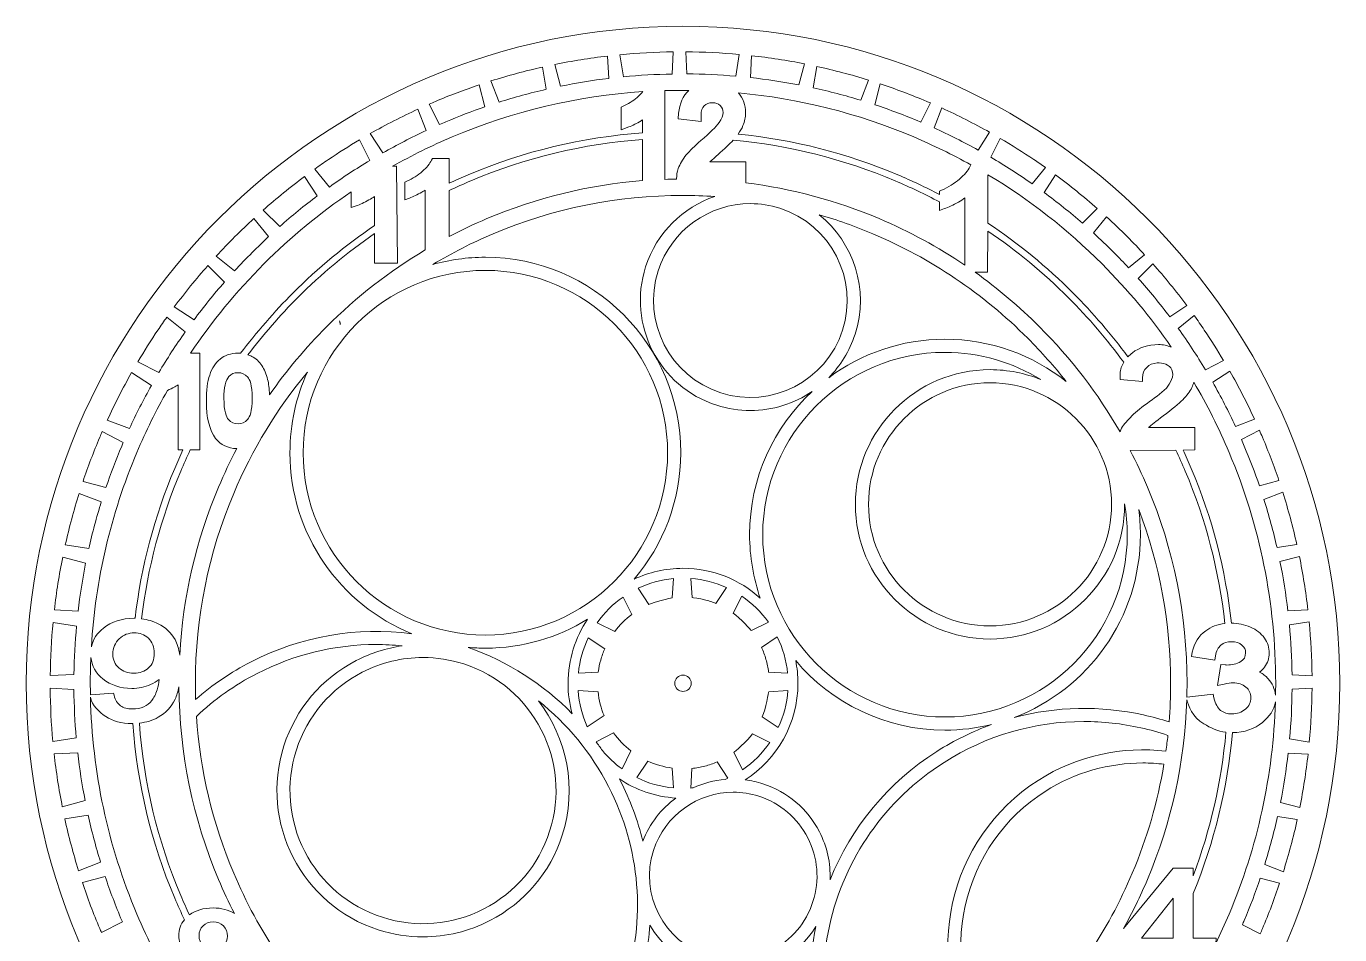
# Model space of a CAD drawing. Header units: millimetres. Extents: x -247 to 1827, y -473 to -7.
# Drawn here: x 189.1 to 589.1, y -308 to -31.5 of the extents above; entities that cross this region are included whole.
import ezdxf

# ---------------------------------------------------------------- set-up
doc = ezdxf.new("R2010")
doc.units = ezdxf.units.MM
doc.header["$MEASUREMENT"] = 0
doc.layers.add('Layer 5', color=7, linetype='Continuous')

msp = doc.modelspace()

# ---------------------------------------------------------------- hatches: boundary and pattern name
at = {"layer": 'Layer 5'}
h = msp.add_hatch(color=1, dxfattribs=at)
h.dxf.hatch_style = 2
edge = h.paths.add_edge_path()
edge.add_spline(control_points=[(284.76, -122.07), (284.76, -122.07), (284.76, -122.06), (284.77, -122.06), (284.72, -121.87), (284.65, -121.59), (284.52, -121.18), (284.63, -121.53), (284.69, -121.9), (284.69, -122.26), (284.7, -122.24), (284.71, -122.23), (284.72, -122.21), (284.72, -122.17), (284.71, -122.13), (284.7, -122.09), (284.71, -122.13), (284.72, -122.16), (284.73, -122.19), (284.75, -122.16), (284.76, -122.13), (284.78, -122.1), (284.77, -122.08), (284.77, -122.07), (284.77, -122.06), (284.76, -122.06), (284.76, -122.07), (284.76, -122.07)], knot_values=[0, 0, 0, 0, 1, 1, 1, 2, 2, 2, 3, 3, 3, 4, 4, 4, 5, 5, 5, 6, 6, 6, 7, 7, 7, 8, 8, 8, 9, 9, 9, 9], degree=3, periodic=1)

# ---------------------------------------------------------------- linework, layer by layer
at = {"layer": 'Layer 5', "lineweight": 0}
msp.add_lwpolyline([(538.43, -296.88), (538.43, -309.12), (528.7, -309.12), (538.43, -296.88)], dxfattribs=at)
for points, knots in [([(389.11, -31.5), (278.66, -31.5), (189.11, -121.04), (189.11, -231.5), (189.11, -341.95), (278.66, -431.5), (389.11, -431.5), (499.57, -431.5), (589.11, -341.95), (589.11, -231.5), (589.11, -121.04), (499.57, -31.5), (389.11, -31.5)], [0, 0, 0, 0, 1, 1, 1, 2, 2, 2, 3, 3, 3, 4, 4, 4, 4]), ([(386.16, -39.28), (386.16, -39.28), (385.81, -46.03), (385.81, -46.03), (380.83, -46.11), (375.87, -46.39), (370.96, -46.87), (370.96, -46.87), (369.9, -40.16), (369.9, -40.16), (375.29, -39.64), (380.73, -39.34), (386.16, -39.28)], [0, 0, 0, 0, 1, 1, 1, 2, 2, 2, 3, 3, 3, 4, 4, 4, 4]), ([(406.23, -40.07), (406.23, -40.07), (405.18, -46.68), (405.18, -46.68), (400.26, -46.26), (395.3, -46.03), (390.31, -46), (390.31, -46), (389.95, -39.27), (389.95, -39.27), (395.39, -39.31), (400.83, -39.57), (406.23, -40.07)], [0, 0, 0, 0, 1, 1, 1, 2, 2, 2, 3, 3, 3, 4, 4, 4, 4]), ([(346.33, -43.91), (346.33, -43.91), (347.4, -50.69), (347.4, -50.69), (342.59, -51.8), (337.81, -53.11), (333.09, -54.6), (333.09, -54.6), (330.62, -48.15), (330.62, -48.15), (335.79, -46.51), (341.04, -45.1), (346.33, -43.91)], [0, 0, 0, 0, 1, 1, 1, 2, 2, 2, 3, 3, 3, 4, 4, 4, 4]), ([(366.12, -40.56), (366.12, -40.56), (366.48, -47.36), (366.48, -47.36), (361.55, -47.95), (356.66, -48.75), (351.82, -49.74), (351.82, -49.74), (350.04, -43.12), (350.04, -43.12), (355.35, -42.04), (360.72, -41.18), (366.12, -40.56)], [0, 0, 0, 0, 1, 1, 1, 2, 2, 2, 3, 3, 3, 4, 4, 4, 4]), ([(410, -40.45), (415.42, -41.05), (420.8, -41.88), (426.12, -42.93), (426.12, -42.93), (424.4, -49.34), (424.4, -49.34), (419.53, -48.4), (414.61, -47.66), (409.65, -47.11), (409.65, -47.11), (410, -40.45), (410, -40.45)], [0, 0, 0, 0, 1, 1, 1, 2, 2, 2, 3, 3, 3, 4, 4, 4, 4]), ([(429.82, -43.71), (435.13, -44.87), (440.4, -46.26), (445.6, -47.88), (445.6, -47.88), (443.25, -54.01), (443.25, -54.01), (438.47, -52.56), (433.65, -51.3), (428.78, -50.24), (428.78, -50.24), (429.82, -43.71), (429.82, -43.71)], [0, 0, 0, 0, 1, 1, 1, 2, 2, 2, 3, 3, 3, 4, 4, 4, 4]), ([(301.82, -74.12), (301.82, -74.12), (300.63, -74.12), (300.63, -74.12), (306.51, -70.81), (312.59, -67.83), (318.85, -65.18), (337.37, -57.35), (356.85, -52.73), (376.9, -51.4), (376.53, -51.84), (376.1, -52.28), (375.61, -52.73), (374.38, -53.87), (372.92, -54.85), (371.26, -55.65), (371.26, -55.65), (370.27, -56.13), (370.27, -56.13), (370.27, -56.13), (370.27, -63.03), (370.27, -63.03), (370.27, -63.03), (372.63, -62.13), (372.63, -62.13), (373.74, -61.71), (374.99, -61.08), (376.34, -60.26), (376.49, -60.17), (376.64, -60.08), (376.78, -59.99), (376.78, -59.99), (376.78, -63.95), (376.78, -63.95), (358.45, -65.27), (340.65, -69.54), (323.72, -76.7), (321.77, -77.52), (319.84, -78.39), (317.93, -79.28), (317.93, -79.28), (317.93, -71.73), (317.93, -71.73), (317.93, -71.73), (312.81, -71.73), (312.81, -71.73), (312.81, -71.73), (312.53, -72.3), (312.53, -72.3), (312, -73.36), (311.06, -74.48), (309.75, -75.64), (308.41, -76.82), (306.82, -77.84), (305.02, -78.68), (305.02, -78.68), (304.43, -78.95), (304.43, -78.95), (304.43, -78.95), (304.43, -84.3), (304.43, -84.3), (304.43, -84.3), (305.83, -83.79), (305.83, -83.79), (306.94, -83.38), (308.2, -82.77), (309.58, -81.97), (310.17, -81.63), (310.06, -81.72), (310.56, -81.37), (310.56, -81.37), (310.56, -99.59), (310.56, -99.59), (299.69, -106.07), (289.65, -113.88), (280.57, -122.95), (274.14, -129.39), (268.35, -136.3), (263.21, -143.66), (263.13, -141.81), (262.93, -140.26), (262.62, -139.04), (262.19, -137.39), (261.6, -135.97), (260.84, -134.8), (260.84, -134.8), (260.84, -134.8), (260.84, -134.8), (260.05, -133.58), (259.03, -132.64), (257.81, -131.98), (257.43, -131.78), (257.03, -131.61), (256.61, -131.47), (261.06, -125.69), (266.56, -119.28), (271.73, -114.12), (279, -106.85), (286.84, -100.33), (295.19, -94.59), (295.19, -94.59), (295.19, -103.56), (295.19, -103.56), (295.19, -103.56), (302.15, -103.56), (302.15, -103.56), (302.15, -103.56), (301.82, -74.12), (301.82, -74.12)], [0, 0, 0, 0, 1, 1, 1, 2, 2, 2, 3, 3, 3, 4, 4, 4, 5, 5, 5, 6, 6, 6, 7, 7, 7, 8, 8, 8, 9, 9, 9, 10, 10, 10, 11, 11, 11, 12, 12, 12, 13, 13, 13, 14, 14, 14, 15, 15, 15, 16, 16, 16, 17, 17, 17, 18, 18, 18, 19, 19, 19, 20, 20, 20, 21, 21, 21, 22, 22, 22, 23, 23, 23, 24, 24, 24, 25, 25, 25, 26, 26, 26, 27, 27, 27, 28, 28, 28, 29, 29, 29, 30, 30, 30, 31, 31, 31, 32, 32, 32, 33, 33, 33, 34, 34, 34, 35, 35, 35, 36, 36, 36, 36]), ([(313.75, -54.36), (318.1, -52.52), (322.52, -50.84), (327, -49.33), (327, -49.33), (328.8, -56.02), (328.8, -56.02), (324.79, -57.4), (320.83, -58.92), (316.91, -60.57), (316.27, -60.85), (315.63, -61.12), (314.99, -61.4), (314.99, -61.4), (311.82, -55.19), (311.82, -55.19), (312.46, -54.91), (313.11, -54.63), (313.75, -54.36)], [0, 0, 0, 0, 1, 1, 1, 2, 2, 2, 3, 3, 3, 4, 4, 4, 5, 5, 5, 6, 6, 6, 6]), ([(389.11, -51), (389.7, -51), (390.28, -51), (390.86, -51.01), (389.09, -52.66), (388.05, -55.01), (387.79, -57.99), (387.79, -57.99), (387.64, -59.72), (387.64, -59.72), (387.64, -59.72), (394.62, -60.47), (394.62, -60.47), (394.62, -60.47), (394.63, -58.51), (394.63, -58.51), (394.64, -57.25), (394.94, -56.33), (395.56, -55.69), (396.18, -55.04), (396.96, -54.76), (398.07, -54.76), (399.11, -54.76), (399.85, -55.03), (400.45, -55.63), (401.05, -56.22), (401.31, -56.88), (401.31, -57.75), (401.31, -58.64), (400.91, -59.66), (400.12, -60.78), (399.2, -62.09), (397.33, -63.94), (394.58, -66.28), (392.65, -67.91), (391.14, -69.39), (390.09, -70.67), (388.99, -72.02), (388.17, -73.42), (387.66, -74.83), (387.3, -75.79), (387.14, -76.81), (387.17, -77.85), (387.17, -77.85), (387.18, -78.01), (387.18, -78.01), (385.96, -78.02), (384.75, -78.05), (383.53, -78.1), (383.53, -78.1), (383.53, -51.08), (383.53, -51.08), (385.39, -51.03), (387.25, -51), (389.11, -51)], [0, 0, 0, 0, 1, 1, 1, 2, 2, 2, 3, 3, 3, 4, 4, 4, 5, 5, 5, 6, 6, 6, 7, 7, 7, 8, 8, 8, 9, 9, 9, 10, 10, 10, 11, 11, 11, 12, 12, 12, 13, 13, 13, 14, 14, 14, 15, 15, 15, 16, 16, 16, 17, 17, 17, 18, 18, 18, 18]), ([(406.01, -51.77), (424.41, -53.47), (442.3, -57.96), (459.37, -65.18), (465.36, -67.71), (471.17, -70.55), (476.81, -73.68), (476.81, -73.68), (476.81, -73.68), (476.81, -73.68), (476.81, -73.68), (476.5, -74.28), (476.5, -74.28), (476.5, -74.28), (476.5, -74.28), (476.5, -74.28), (475.88, -75.46), (474.8, -76.72), (473.29, -78.02), (471.74, -79.34), (469.91, -80.49), (467.84, -81.42), (467.84, -81.42), (467.19, -81.71), (467.19, -81.71), (467.19, -81.71), (467.19, -82.7), (467.19, -82.7), (463.06, -80.53), (458.83, -78.53), (454.51, -76.7), (438.95, -70.12), (422.66, -65.98), (405.91, -64.33), (406.54, -63.45), (407.03, -62.58), (407.38, -61.75), (407.9, -60.47), (408.16, -59.16), (408.16, -57.83), (408.16, -55.49), (407.44, -53.46), (406.01, -51.77)], [0, 0, 0, 0, 1, 1, 1, 2, 2, 2, 3, 3, 3, 4, 4, 4, 5, 5, 5, 6, 6, 6, 7, 7, 7, 8, 8, 8, 9, 9, 9, 10, 10, 10, 11, 11, 11, 12, 12, 12, 13, 13, 13, 14, 14, 14, 14]), ([(449.19, -49.03), (453.98, -50.62), (458.7, -52.4), (463.33, -54.36), (463.71, -54.52), (464.08, -54.68), (464.46, -54.84), (464.46, -54.84), (461.5, -60.65), (461.5, -60.65), (461.44, -60.63), (461.38, -60.6), (461.32, -60.57), (456.76, -58.65), (452.15, -56.91), (447.49, -55.37), (447.49, -55.37), (449.19, -49.03), (449.19, -49.03)], [0, 0, 0, 0, 1, 1, 1, 2, 2, 2, 3, 3, 3, 4, 4, 4, 5, 5, 5, 6, 6, 6, 6]), ([(308.35, -56.74), (308.35, -56.74), (310.86, -63.26), (310.86, -63.26), (306.37, -65.35), (301.98, -67.61), (297.7, -70.04), (297.7, -70.04), (293.88, -64.16), (293.88, -64.16), (298.6, -61.48), (303.43, -59), (308.35, -56.74)], [0, 0, 0, 0, 1, 1, 1, 2, 2, 2, 3, 3, 3, 4, 4, 4, 4]), ([(467.91, -56.37), (472.86, -58.62), (477.73, -61.09), (482.49, -63.76), (482.49, -63.76), (478.98, -69.17), (478.98, -69.17), (474.61, -66.75), (470.14, -64.51), (465.57, -62.44), (465.57, -62.44), (467.91, -56.37), (467.91, -56.37)], [0, 0, 0, 0, 1, 1, 1, 2, 2, 2, 3, 3, 3, 4, 4, 4, 4]), ([(281.11, -72.07), (284.21, -69.98), (287.37, -67.98), (290.59, -66.07), (290.59, -66.07), (293.77, -72.32), (293.77, -72.32), (289.55, -74.86), (285.42, -77.56), (281.41, -80.43), (281.41, -80.43), (276.98, -74.95), (276.98, -74.95), (278.34, -73.97), (279.72, -73.01), (281.11, -72.07)], [0, 0, 0, 0, 1, 1, 1, 2, 2, 2, 3, 3, 3, 4, 4, 4, 5, 5, 5, 5]), ([(329.36, -90.06), (325.46, -91.71), (321.65, -93.52), (317.93, -95.47), (317.93, -95.47), (317.93, -81.5), (317.93, -81.5), (320.09, -80.47), (322.28, -79.48), (324.5, -78.54), (341.19, -71.48), (358.72, -67.27), (376.78, -65.95), (376.78, -65.95), (376.78, -78.48), (376.78, -78.48), (360.41, -79.78), (344.51, -83.65), (329.36, -90.06)], [0, 0, 0, 0, 1, 1, 1, 2, 2, 2, 3, 3, 3, 4, 4, 4, 5, 5, 5, 6, 6, 6, 6]), ([(453.73, -78.54), (458.33, -80.49), (462.82, -82.63), (467.19, -84.96), (467.19, -84.96), (467.19, -87.55), (467.19, -87.55), (467.19, -87.55), (468.7, -87.01), (468.7, -87.01), (469.97, -86.56), (471.42, -85.89), (472.99, -85), (473.71, -84.59), (474.39, -84.18), (474.99, -83.76), (474.99, -83.76), (474.99, -104.24), (474.99, -104.24), (466.79, -98.69), (458.06, -93.95), (448.86, -90.06), (435.81, -84.54), (422.19, -80.89), (408.2, -79.16), (408.2, -79.16), (408.2, -72.78), (408.2, -72.78), (408.2, -72.78), (397.27, -72.78), (397.27, -72.78), (397.9, -72.21), (398.71, -71.48), (399.72, -70.6), (399.72, -70.6), (399.72, -70.6), (399.72, -70.6), (401.75, -68.83), (403.31, -67.35), (404.38, -66.19), (421.4, -67.73), (437.94, -71.87), (453.73, -78.54)], [0, 0, 0, 0, 1, 1, 1, 2, 2, 2, 3, 3, 3, 4, 4, 4, 5, 5, 5, 6, 6, 6, 7, 7, 7, 8, 8, 8, 9, 9, 9, 10, 10, 10, 11, 11, 11, 12, 12, 12, 13, 13, 13, 14, 14, 14, 14]), ([(485.75, -65.63), (489.22, -67.67), (492.63, -69.82), (495.97, -72.07), (497.15, -72.87), (498.32, -73.69), (499.49, -74.51), (499.49, -74.51), (495.47, -79.48), (495.47, -79.48), (491.37, -76.6), (487.15, -73.9), (482.83, -71.36), (482.83, -71.36), (485.75, -65.63), (485.75, -65.63)], [0, 0, 0, 0, 1, 1, 1, 2, 2, 2, 3, 3, 3, 4, 4, 4, 5, 5, 5, 5]), ([(273.89, -77.2), (273.89, -77.2), (277.74, -83.12), (277.74, -83.12), (273.82, -86.07), (270, -89.19), (266.31, -92.46), (266.31, -92.46), (261.29, -87.44), (261.29, -87.44), (265.34, -83.85), (269.55, -80.43), (273.89, -77.2)], [0, 0, 0, 0, 1, 1, 1, 2, 2, 2, 3, 3, 3, 4, 4, 4, 4]), ([(481.93, -91.43), (481.93, -91.43), (481.99, -76.68), (481.99, -76.68), (494.58, -84.24), (506.21, -93.33), (516.74, -103.86), (524.58, -111.7), (531.62, -120.14), (537.82, -129.14), (536.63, -128.68), (535.33, -128.4), (533.95, -128.4), (530.74, -128.4), (527.93, -129.35), (525.98, -130.87), (525.48, -131.25), (525.01, -131.67), (524.59, -132.12), (519.55, -125.28), (513.99, -118.79), (507.91, -112.7), (499.91, -104.7), (491.23, -97.6), (481.93, -91.43)], [0, 0, 0, 0, 1, 1, 1, 2, 2, 2, 3, 3, 3, 4, 4, 4, 5, 5, 5, 6, 6, 6, 7, 7, 7, 8, 8, 8, 8]), ([(515.28, -86.99), (515.28, -86.99), (510.79, -91.47), (510.79, -91.47), (507, -88.17), (503.09, -85.03), (499.06, -82.06), (499.06, -82.06), (502.53, -76.72), (502.53, -76.72), (506.92, -79.95), (511.18, -83.38), (515.28, -86.99)], [0, 0, 0, 0, 1, 1, 1, 2, 2, 2, 3, 3, 3, 4, 4, 4, 4]), ([(239.13, -131.01), (245.64, -121.31), (253.1, -112.24), (261.48, -103.86), (269.7, -95.64), (278.59, -88.3), (288.09, -81.87), (288.09, -81.87), (288.09, -86.69), (288.09, -86.69), (288.09, -86.69), (289.56, -86.18), (289.56, -86.18), (290.72, -85.78), (292.04, -85.17), (293.47, -84.37), (294.09, -84.03), (294.66, -83.68), (295.19, -83.33), (295.19, -83.33), (295.19, -92.17), (295.19, -92.17), (286.31, -98.16), (278, -105.02), (270.32, -112.7), (264.78, -118.24), (259.07, -124.85), (254.39, -131.04), (254.13, -131.02), (253.87, -131.01), (253.6, -131.01), (251.44, -131.01), (249.62, -131.61), (248.17, -132.79), (246.75, -133.94), (245.68, -135.58), (244.97, -137.67), (244.3, -139.67), (243.95, -142.32), (243.95, -145.56), (243.95, -150.74), (244.91, -154.58), (246.79, -156.96), (248.37, -158.94), (250.53, -159.98), (253.21, -160.08), (251.21, -163.88), (249.36, -167.76), (247.68, -171.75), (240.78, -188.04), (236.82, -205.21), (235.85, -222.9), (235.58, -221), (235.1, -219.43), (234.41, -218.2), (233.26, -216.14), (231.54, -214.52), (229.31, -213.4), (227.75, -212.62), (226.05, -212.11), (224.25, -211.88), (226.07, -196.39), (230.05, -181.32), (236.16, -166.88), (237.07, -164.71), (238.04, -162.57), (239.05, -160.45), (239.05, -160.45), (242, -160.45), (242, -160.45), (242, -160.45), (242, -131.01), (242, -131.01), (242, -131.01), (239.13, -131.01), (239.13, -131.01)], [0, 0, 0, 0, 1, 1, 1, 2, 2, 2, 3, 3, 3, 4, 4, 4, 5, 5, 5, 6, 6, 6, 7, 7, 7, 8, 8, 8, 9, 9, 9, 10, 10, 10, 11, 11, 11, 12, 12, 12, 13, 13, 13, 14, 14, 14, 15, 15, 15, 16, 16, 16, 17, 17, 17, 18, 18, 18, 19, 19, 19, 20, 20, 20, 21, 21, 21, 22, 22, 22, 23, 23, 23, 24, 24, 24, 25, 25, 25, 25]), ([(377.73, -104.73), (372.08, -122.32), (381.79, -141.22), (399.37, -146.88), (402.77, -147.97), (406.21, -148.48), (409.6, -148.48), (416.4, -148.48), (422.97, -146.39), (428.47, -142.65), (416.75, -153.53), (409.4, -169.05), (409.4, -186.26), (409.4, -193.03), (410.54, -199.53), (412.63, -205.59), (406.41, -199.94), (398.16, -196.5), (389.11, -196.5), (383.8, -196.5), (378.76, -197.69), (374.25, -199.81), (383.08, -189.43), (388.42, -175.98), (388.42, -161.31), (388.42, -128.5), (361.73, -101.81), (328.92, -101.81), (323.38, -101.81), (318.01, -102.58), (312.91, -104.01), (318.8, -100.48), (324.93, -97.36), (331.31, -94.66), (349.62, -86.92), (369.06, -83), (389.11, -83), (392.35, -83), (395.57, -83.1), (398.77, -83.3), (389.12, -86.62), (381.08, -94.29), (377.73, -104.73)], [0, 0, 0, 0, 1, 1, 1, 2, 2, 2, 3, 3, 3, 4, 4, 4, 5, 5, 5, 6, 6, 6, 7, 7, 7, 8, 8, 8, 9, 9, 9, 10, 10, 10, 11, 11, 11, 12, 12, 12, 13, 13, 13, 14, 14, 14, 14]), ([(400.6, -143.07), (385.11, -138.09), (376.56, -121.44), (381.54, -105.96), (385.55, -93.46), (397.17, -85.48), (409.64, -85.48), (412.62, -85.48), (415.66, -85.94), (418.65, -86.9), (434.13, -91.87), (442.68, -108.52), (437.71, -124.01), (432.73, -139.49), (416.08, -148.04), (400.6, -143.07)], [0, 0, 0, 0, 1, 1, 1, 2, 2, 2, 3, 3, 3, 4, 4, 4, 5, 5, 5, 5]), ([(252.67, -95.54), (254.56, -93.65), (256.48, -91.8), (258.45, -90), (258.45, -90), (262.93, -95.52), (262.93, -95.52), (261.24, -97.09), (259.58, -98.69), (257.94, -100.33), (256.09, -102.18), (254.29, -104.06), (252.53, -105.98), (252.53, -105.98), (246.98, -101.48), (246.98, -101.48), (248.83, -99.46), (250.73, -97.48), (252.67, -95.54)], [0, 0, 0, 0, 1, 1, 1, 2, 2, 2, 3, 3, 3, 4, 4, 4, 5, 5, 5, 6, 6, 6, 6]), ([(446.91, -94.66), (464.6, -102.14), (480.48, -112.85), (494.12, -126.49), (498.29, -130.66), (502.18, -135.04), (505.79, -139.62), (495.64, -131.57), (482.83, -126.76), (468.9, -126.76), (455.64, -126.76), (443.38, -131.12), (433.48, -138.48), (437.05, -134.87), (439.86, -130.39), (441.51, -125.23), (445.88, -111.66), (441.08, -97.3), (430.58, -88.86), (436.12, -90.47), (441.56, -92.4), (446.91, -94.66)], [0, 0, 0, 0, 1, 1, 1, 2, 2, 2, 3, 3, 3, 4, 4, 4, 5, 5, 5, 6, 6, 6, 7, 7, 7, 7]), ([(524.41, -95.54), (526.2, -97.34), (527.96, -99.17), (529.69, -101.04), (529.69, -101.04), (524.8, -105), (524.8, -105), (523.32, -103.42), (521.82, -101.86), (520.28, -100.33), (518.26, -98.3), (516.19, -96.33), (514.09, -94.41), (514.09, -94.41), (518.07, -89.49), (518.07, -89.49), (520.23, -91.46), (522.34, -93.48), (524.41, -95.54)], [0, 0, 0, 0, 1, 1, 1, 2, 2, 2, 3, 3, 3, 4, 4, 4, 5, 5, 5, 6, 6, 6, 6]), ([(506.49, -114.12), (512.65, -120.27), (518.27, -126.84), (523.33, -133.78), (522.74, -134.79), (522.34, -135.94), (522.2, -137.28), (522.2, -137.28), (522.2, -139.01), (522.2, -139.01), (522.2, -139.01), (529.05, -139.64), (529.05, -139.64), (529.05, -139.64), (529.06, -138.52), (529.06, -138.52), (529.08, -135.86), (530.92, -134.17), (533.53, -133.97), (535.14, -133.84), (537.29, -134.46), (538.01, -136.07), (538.84, -137.91), (537.53, -140.31), (536.31, -141.64), (534.63, -143.46), (532.44, -144.83), (530.46, -146.28), (528.24, -147.89), (526.55, -149.35), (525.36, -150.59), (524.13, -151.89), (522.97, -152.99), (522.4, -154.33), (522.32, -154.52), (522.27, -154.75), (522.23, -154.99), (515.52, -143.33), (507.3, -132.6), (497.65, -122.95), (491.55, -116.85), (485.01, -111.32), (478.08, -106.38), (478.08, -106.38), (481.88, -106.38), (481.88, -106.38), (481.88, -106.38), (481.93, -93.83), (481.93, -93.83), (490.69, -99.75), (498.9, -106.53), (506.49, -114.12)], [0, 0, 0, 0, 1, 1, 1, 2, 2, 2, 3, 3, 3, 4, 4, 4, 5, 5, 5, 6, 6, 6, 7, 7, 7, 8, 8, 8, 9, 9, 9, 10, 10, 10, 11, 11, 11, 12, 12, 12, 13, 13, 13, 14, 14, 14, 15, 15, 15, 16, 16, 16, 17, 17, 17, 17]), ([(532.2, -103.81), (535.84, -107.9), (539.3, -112.14), (542.56, -116.52), (542.56, -116.52), (537.33, -119.92), (537.33, -119.92), (534.31, -115.91), (531.12, -112.02), (527.76, -108.25), (527.76, -108.25), (532.2, -103.81), (532.2, -103.81)], [0, 0, 0, 0, 1, 1, 1, 2, 2, 2, 3, 3, 3, 4, 4, 4, 4]), ([(244.42, -104.32), (244.42, -104.32), (249.47, -109.38), (249.47, -109.38), (246.22, -113.08), (243.13, -116.9), (240.2, -120.84), (240.2, -120.84), (234.2, -116.94), (234.2, -116.94), (237.42, -112.6), (240.84, -108.38), (244.42, -104.32)], [0, 0, 0, 0, 1, 1, 1, 2, 2, 2, 3, 3, 3, 4, 4, 4, 4]), ([(328.92, -216.81), (298.32, -216.81), (273.42, -191.92), (273.42, -161.31), (273.42, -130.71), (298.32, -105.81), (328.92, -105.81), (359.53, -105.81), (384.42, -130.71), (384.42, -161.31), (384.42, -191.92), (359.53, -216.81), (328.92, -216.81)], [0, 0, 0, 0, 1, 1, 1, 2, 2, 2, 3, 3, 3, 4, 4, 4, 4]), ([(547.87, -123.98), (549.92, -127.01), (551.89, -130.11), (553.76, -133.26), (553.76, -133.26), (548.23, -136.08), (548.23, -136.08), (545.64, -131.76), (542.87, -127.55), (539.93, -123.45), (539.93, -123.45), (544.77, -119.53), (544.77, -119.53), (545.83, -121), (546.86, -122.48), (547.87, -123.98)], [0, 0, 0, 0, 1, 1, 1, 2, 2, 2, 3, 3, 3, 4, 4, 4, 5, 5, 5, 5]), ([(229.2, -123.98), (230.1, -122.65), (231.02, -121.33), (231.95, -120.03), (231.95, -120.03), (237.52, -124.53), (237.52, -124.53), (234.68, -128.55), (232, -132.67), (229.5, -136.9), (229.5, -136.9), (223.09, -133.64), (223.09, -133.64), (225.03, -130.36), (227.07, -127.14), (229.2, -123.98)], [0, 0, 0, 0, 1, 1, 1, 2, 2, 2, 3, 3, 3, 4, 4, 4, 5, 5, 5, 5]), ([(284.76, -122.07), (284.76, -122.07), (284.76, -122.06), (284.77, -122.06), (284.72, -121.87), (284.65, -121.59), (284.52, -121.18), (284.63, -121.53), (284.69, -121.9), (284.69, -122.26), (284.7, -122.24), (284.71, -122.23), (284.72, -122.21), (284.72, -122.17), (284.71, -122.13), (284.7, -122.09), (284.71, -122.13), (284.72, -122.16), (284.73, -122.19), (284.75, -122.16), (284.76, -122.13), (284.78, -122.1), (284.77, -122.08), (284.77, -122.07), (284.77, -122.06), (284.76, -122.06), (284.76, -122.07), (284.76, -122.07)], [0, 0, 0, 0, 1, 1, 1, 2, 2, 2, 3, 3, 3, 4, 4, 4, 5, 5, 5, 6, 6, 6, 7, 7, 7, 8, 8, 8, 9, 9, 9, 9]), ([(468.9, -130.76), (479.59, -130.76), (489.57, -133.8), (498.05, -139.05), (493.28, -137.11), (488.07, -136.03), (482.61, -136.03), (460, -136.03), (441.61, -154.42), (441.61, -177.03), (441.61, -199.64), (460, -218.03), (482.61, -218.03), (505.22, -218.03), (523.61, -199.64), (523.61, -177.03), (523.61, -176.98), (523.61, -176.94), (523.61, -176.89), (524.13, -179.94), (524.4, -183.07), (524.4, -186.26), (524.4, -216.87), (499.5, -241.76), (468.9, -241.76), (438.3, -241.76), (413.4, -216.87), (413.4, -186.26), (413.4, -155.66), (438.3, -130.76), (468.9, -130.76)], [0, 0, 0, 0, 1, 1, 1, 2, 2, 2, 3, 3, 3, 4, 4, 4, 5, 5, 5, 6, 6, 6, 7, 7, 7, 8, 8, 8, 9, 9, 9, 10, 10, 10, 10]), ([(221.18, -136.94), (221.18, -136.94), (227.21, -140.86), (227.21, -140.86), (224.82, -145.14), (222.59, -149.52), (220.53, -153.99), (220.53, -153.99), (213.79, -151.41), (213.79, -151.41), (216.04, -146.49), (218.51, -141.66), (221.18, -136.94)], [0, 0, 0, 0, 1, 1, 1, 2, 2, 2, 3, 3, 3, 4, 4, 4, 4]), ([(269.42, -161.31), (269.42, -186.21), (284.79, -207.57), (306.54, -216.44), (289.83, -214.22), (272.87, -217.11), (257.56, -224.97), (251.41, -228.13), (245.77, -231.98), (240.69, -236.41), (240.64, -234.77), (240.61, -233.14), (240.61, -231.5), (240.61, -211.45), (244.54, -192), (252.28, -173.69), (257.95, -160.3), (265.47, -147.94), (274.71, -136.8), (271.32, -144.28), (269.42, -152.58), (269.42, -161.31)], [0, 0, 0, 0, 1, 1, 1, 2, 2, 2, 3, 3, 3, 4, 4, 4, 5, 5, 5, 6, 6, 6, 7, 7, 7, 7]), ([(256.55, -151.15), (255.71, -152.1), (254.78, -152.54), (253.6, -152.54), (252.42, -152.54), (251.48, -152.1), (250.65, -151.16), (250.03, -150.47), (249.3, -148.8), (249.3, -144.74), (249.3, -141.48), (249.81, -139.25), (250.8, -138.12), (251.51, -137.32), (252.39, -136.95), (253.56, -136.95), (254.77, -136.95), (255.72, -137.38), (256.56, -138.32), (257.17, -139), (257.9, -140.67), (257.9, -144.74), (257.9, -148.79), (257.17, -150.46), (256.55, -151.15)], [0, 0, 0, 0, 1, 1, 1, 2, 2, 2, 3, 3, 3, 4, 4, 4, 5, 5, 5, 6, 6, 6, 7, 7, 7, 8, 8, 8, 8]), ([(567.33, -230.11), (566.61, -229.3), (565.73, -228.63), (564.7, -228.11), (565.28, -227.66), (565.77, -227.17), (566.18, -226.62), (567.16, -225.34), (567.65, -223.89), (567.65, -222.32), (567.65, -220.7), (567.15, -219.15), (566.16, -217.72), (565.17, -216.31), (563.74, -215.18), (561.91, -214.37), (560.15, -213.6), (558.2, -213.2), (556.12, -213.19), (554.37, -196.97), (550.29, -181.19), (543.91, -166.1), (543.11, -164.21), (542.28, -162.35), (541.41, -160.5), (541.41, -160.5), (544.96, -160.46), (544.96, -160.46), (544.96, -160.46), (544.96, -153.64), (544.96, -153.64), (544.96, -153.64), (530.9, -153.64), (530.9, -153.64), (530.94, -153.61), (530.97, -153.57), (531.01, -153.54), (531.62, -152.96), (533.08, -151.81), (535.33, -150.13), (538.1, -148.05), (540.12, -146.38), (541.33, -145.17), (542.58, -143.91), (543.5, -142.68), (544.06, -141.51), (544.32, -140.96), (544.52, -140.41), (544.66, -139.84), (548.71, -146.7), (552.3, -153.84), (555.43, -161.24), (564.84, -183.49), (569.61, -207.13), (569.61, -231.5), (569.61, -232.72), (569.6, -233.95), (569.57, -235.17), (569.38, -233.23), (568.52, -231.46), (567.33, -230.11)], [0, 0, 0, 0, 1, 1, 1, 2, 2, 2, 3, 3, 3, 4, 4, 4, 5, 5, 5, 6, 6, 6, 7, 7, 7, 8, 8, 8, 9, 9, 9, 10, 10, 10, 11, 11, 11, 12, 12, 12, 13, 13, 13, 14, 14, 14, 15, 15, 15, 16, 16, 16, 17, 17, 17, 18, 18, 18, 19, 19, 19, 20, 20, 20, 20]), ([(563.14, -151.09), (563.14, -151.09), (557.38, -153.31), (557.38, -153.31), (555.24, -148.72), (552.93, -144.23), (550.44, -139.86), (550.44, -139.86), (555.64, -136.48), (555.64, -136.48), (558.35, -141.25), (560.85, -146.12), (563.14, -151.09)], [0, 0, 0, 0, 1, 1, 1, 2, 2, 2, 3, 3, 3, 4, 4, 4, 4]), ([(236.84, -160.45), (235.97, -162.31), (235.12, -164.2), (234.31, -166.1), (228.12, -180.74), (224.09, -196.02), (222.26, -211.73), (222.15, -211.73), (222.04, -211.72), (221.93, -211.72), (218.22, -211.72), (215.08, -212.73), (212.6, -214.71), (210.69, -216.24), (209.42, -218.15), (208.94, -220.43), (210.17, -199.97), (214.82, -180.1), (222.8, -161.24), (225.55, -154.73), (228.66, -148.42), (232.13, -142.33), (232.82, -142.02), (233.55, -141.66), (234.31, -141.25), (234.94, -140.91), (234.83, -141), (235.37, -140.65), (235.37, -140.65), (235.37, -160.45), (235.37, -160.45), (235.37, -160.45), (236.84, -160.45), (236.84, -160.45)], [0, 0, 0, 0, 1, 1, 1, 2, 2, 2, 3, 3, 3, 4, 4, 4, 5, 5, 5, 6, 6, 6, 7, 7, 7, 8, 8, 8, 9, 9, 9, 10, 10, 10, 11, 11, 11, 11]), ([(519.61, -177.03), (519.61, -197.43), (503.01, -214.03), (482.61, -214.03), (462.21, -214.03), (445.61, -197.43), (445.61, -177.03), (445.61, -156.63), (462.21, -140.03), (482.61, -140.03), (503.01, -140.03), (519.61, -156.63), (519.61, -177.03)], [0, 0, 0, 0, 1, 1, 1, 2, 2, 2, 3, 3, 3, 4, 4, 4, 4]), ([(211.49, -156.62), (211.73, -156.04), (211.98, -155.46), (212.23, -154.89), (212.23, -154.89), (218.67, -158.17), (218.67, -158.17), (218.51, -158.54), (218.35, -158.92), (218.19, -159.29), (216.43, -163.46), (214.83, -167.67), (213.38, -171.93), (213.38, -171.93), (206.4, -170.05), (206.4, -170.05), (207.93, -165.51), (209.63, -161.02), (211.49, -156.62)], [0, 0, 0, 0, 1, 1, 1, 2, 2, 2, 3, 3, 3, 4, 4, 4, 5, 5, 5, 6, 6, 6, 6]), ([(565.59, -156.62), (567.42, -160.95), (569.09, -165.35), (570.6, -169.82), (570.6, -169.82), (564.66, -171.41), (564.66, -171.41), (563.27, -167.33), (561.72, -163.29), (560.03, -159.29), (559.75, -158.62), (559.46, -157.95), (559.17, -157.29), (559.17, -157.29), (564.67, -154.49), (564.67, -154.49), (564.98, -155.2), (565.29, -155.91), (565.59, -156.62)], [0, 0, 0, 0, 1, 1, 1, 2, 2, 2, 3, 3, 3, 4, 4, 4, 5, 5, 5, 6, 6, 6, 6]), ([(551.03, -224.46), (551.03, -224.46), (551.26, -223.17), (551.26, -223.17), (551.52, -221.68), (552.08, -220.58), (552.93, -219.89), (553.78, -219.2), (554.84, -218.86), (556.16, -218.86), (557.49, -218.86), (558.53, -219.18), (559.33, -219.86), (560.09, -220.5), (560.45, -221.25), (560.45, -222.23), (560.45, -223.47), (559.97, -224.32), (558.95, -224.9), (557.72, -225.59), (556.31, -225.94), (554.76, -225.94), (554.68, -225.94), (554.51, -225.93), (554.22, -225.9), (554.22, -225.9), (552.87, -225.77), (552.87, -225.77), (552.87, -225.77), (551.92, -232.19), (551.92, -232.19), (551.92, -232.19), (553.93, -231.73), (553.93, -231.73), (555.02, -231.48), (555.92, -231.36), (556.61, -231.36), (558.24, -231.36), (559.53, -231.79), (560.55, -232.66), (561.55, -233.52), (562.02, -234.54), (562.02, -235.88), (562.02, -237.31), (561.5, -238.42), (560.39, -239.38), (559.26, -240.36), (557.91, -240.84), (556.26, -240.84), (554.89, -240.84), (553.78, -240.48), (552.85, -239.76), (551.92, -239.03), (551.24, -237.76), (550.82, -235.97), (550.82, -235.97), (550.54, -234.8), (550.54, -234.8), (550.54, -234.8), (542.55, -235.72), (542.55, -235.72), (542.59, -234.31), (542.61, -232.91), (542.61, -231.5), (542.61, -210.77), (538.55, -190.67), (530.55, -171.75), (528.95, -167.97), (527.21, -164.28), (525.33, -160.67), (525.33, -160.67), (539.21, -160.52), (539.21, -160.52), (540.2, -162.62), (541.16, -164.74), (542.07, -166.88), (548.36, -181.76), (552.39, -197.32), (554.12, -213.31), (551.89, -213.58), (549.93, -214.31), (548.29, -215.51), (546.18, -217.06), (544.81, -219.26), (544.22, -222.04), (544.22, -222.04), (543.94, -223.38), (543.94, -223.38), (543.94, -223.38), (551.03, -224.46), (551.03, -224.46)], [0, 0, 0, 0, 1, 1, 1, 2, 2, 2, 3, 3, 3, 4, 4, 4, 5, 5, 5, 6, 6, 6, 7, 7, 7, 8, 8, 8, 9, 9, 9, 10, 10, 10, 11, 11, 11, 12, 12, 12, 13, 13, 13, 14, 14, 14, 15, 15, 15, 16, 16, 16, 17, 17, 17, 18, 18, 18, 19, 19, 19, 20, 20, 20, 21, 21, 21, 22, 22, 22, 23, 23, 23, 24, 24, 24, 25, 25, 25, 26, 26, 26, 27, 27, 27, 28, 28, 28, 29, 29, 29, 30, 30, 30, 30]), ([(205.22, -173.68), (205.22, -173.68), (211.97, -176.27), (211.97, -176.27), (210.5, -180.97), (209.23, -185.71), (208.15, -190.51), (208.15, -190.51), (201, -189.37), (201, -189.37), (202.18, -184.09), (203.59, -178.85), (205.22, -173.68)], [0, 0, 0, 0, 1, 1, 1, 2, 2, 2, 3, 3, 3, 4, 4, 4, 4]), ([(576.04, -189.23), (576.04, -189.23), (570.01, -190.18), (570.01, -190.18), (568.88, -185.26), (567.56, -180.38), (566.03, -175.55), (566.03, -175.55), (571.76, -173.35), (571.76, -173.35), (573.41, -178.58), (574.84, -183.88), (576.04, -189.23)], [0, 0, 0, 0, 1, 1, 1, 2, 2, 2, 3, 3, 3, 4, 4, 4, 4]), ([(537.61, -231.5), (537.61, -235.45), (537.46, -239.37), (537.15, -243.27), (534.62, -242.45), (532.03, -241.74), (529.4, -241.15), (516.17, -238.22), (502.73, -238.52), (489.99, -241.9), (512.42, -233.36), (528.4, -211.65), (528.4, -186.26), (528.4, -183.65), (528.23, -181.08), (527.9, -178.56), (534.35, -195.44), (537.61, -213.22), (537.61, -231.5)], [0, 0, 0, 0, 1, 1, 1, 2, 2, 2, 3, 3, 3, 4, 4, 4, 5, 5, 5, 6, 6, 6, 6]), ([(200.21, -193.1), (200.21, -193.1), (207.2, -194.98), (207.2, -194.98), (206.24, -199.79), (205.47, -204.64), (204.89, -209.54), (204.89, -209.54), (197.67, -209.16), (197.67, -209.16), (198.29, -203.76), (199.14, -198.4), (200.21, -193.1)], [0, 0, 0, 0, 1, 1, 1, 2, 2, 2, 3, 3, 3, 4, 4, 4, 4]), ([(579.4, -209.11), (579.4, -209.11), (573.32, -209.43), (573.32, -209.43), (572.72, -204.39), (571.92, -199.39), (570.92, -194.44), (570.92, -194.44), (576.82, -192.86), (576.82, -192.86), (577.91, -198.22), (578.77, -203.64), (579.4, -209.11)], [0, 0, 0, 0, 1, 1, 1, 2, 2, 2, 3, 3, 3, 4, 4, 4, 4]), ([(375.45, -202.56), (378.76, -201), (382.37, -199.98), (386.18, -199.63), (386.18, -199.63), (385.82, -205.5), (385.82, -205.5), (383.32, -205.83), (378.71, -207.49), (378.71, -207.49), (378.71, -207.49), (375.45, -202.56), (375.45, -202.56)], [0, 0, 0, 0, 1, 1, 1, 2, 2, 2, 3, 3, 3, 4, 4, 4, 4]), ([(399.15, -207.22), (398.01, -206.75), (396.83, -206.36), (395.61, -206.06), (394.39, -205.75), (391.86, -205.4), (391.86, -205.4), (391.86, -205.4), (391.5, -199.59), (391.5, -199.59), (395.35, -199.87), (399.01, -200.84), (402.36, -202.37), (402.36, -202.37), (399.15, -207.22), (399.15, -207.22)], [0, 0, 0, 0, 1, 1, 1, 2, 2, 2, 3, 3, 3, 4, 4, 4, 5, 5, 5, 5]), ([(368.32, -215.75), (368.32, -215.75), (362.96, -213.07), (362.96, -213.07), (365.11, -210.03), (367.78, -207.38), (370.84, -205.24), (370.84, -205.24), (373.49, -210.56), (373.49, -210.56), (371.53, -212.04), (369.79, -213.78), (368.32, -215.75)], [0, 0, 0, 0, 1, 1, 1, 2, 2, 2, 3, 3, 3, 4, 4, 4, 4]), ([(415.12, -212.87), (415.12, -212.87), (409.95, -215.46), (409.95, -215.46), (409.95, -215.46), (406.51, -211.62), (404.41, -210.13), (404.41, -210.13), (406.99, -204.96), (406.99, -204.96), (410.14, -207.1), (412.9, -209.78), (415.12, -212.87)], [0, 0, 0, 0, 1, 1, 1, 2, 2, 2, 3, 3, 3, 4, 4, 4, 4]), ([(355.36, -240.77), (346.58, -231.79), (335.81, -224.88), (323.69, -220.58), (325.41, -220.73), (327.16, -220.81), (328.92, -220.81), (340.33, -220.81), (351, -217.58), (360.06, -211.99), (356.31, -217.57), (354.11, -224.28), (354.11, -231.5), (354.11, -234.71), (354.55, -237.81), (355.36, -240.77)], [0, 0, 0, 0, 1, 1, 1, 2, 2, 2, 3, 3, 3, 4, 4, 4, 5, 5, 5, 5]), ([(197.27, -212.95), (197.27, -212.95), (204.42, -214.08), (204.42, -214.08), (203.97, -218.95), (203.7, -223.86), (203.63, -228.8), (203.63, -228.8), (196.41, -229.18), (196.41, -229.18), (196.47, -223.75), (196.76, -218.33), (197.27, -212.95)], [0, 0, 0, 0, 1, 1, 1, 2, 2, 2, 3, 3, 3, 4, 4, 4, 4]), ([(580.67, -229.23), (580.67, -229.23), (574.59, -228.91), (574.59, -228.91), (574.52, -223.82), (574.25, -218.77), (573.78, -213.75), (573.78, -213.75), (579.79, -212.8), (579.79, -212.8), (580.32, -218.25), (580.61, -223.74), (580.67, -229.23)], [0, 0, 0, 0, 1, 1, 1, 2, 2, 2, 3, 3, 3, 4, 4, 4, 4]), ([(228.09, -222.36), (228.09, -224.28), (227.5, -225.79), (226.34, -226.85), (225.17, -227.91), (223.71, -228.43), (221.87, -228.43), (220.05, -228.43), (218.56, -227.9), (217.32, -226.83), (216.08, -225.77), (215.48, -224.4), (215.48, -222.67), (215.48, -220.73), (216.14, -219.14), (217.44, -217.94), (218.76, -216.74), (220.24, -216.15), (221.99, -216.15), (223.68, -216.15), (225.08, -216.69), (226.29, -217.8), (227.49, -218.9), (228.09, -220.44), (228.09, -222.36)], [0, 0, 0, 0, 1, 1, 1, 2, 2, 2, 3, 3, 3, 4, 4, 4, 5, 5, 5, 6, 6, 6, 7, 7, 7, 8, 8, 8, 8]), ([(331.31, -368.33), (313.63, -360.85), (297.75, -350.14), (284.11, -336.5), (270.47, -322.86), (259.76, -306.98), (252.28, -289.3), (245.84, -274.08), (242.05, -258.07), (240.95, -241.58), (246.37, -236.44), (252.56, -232.04), (259.39, -228.53), (270.79, -222.67), (283.16, -219.71), (295.62, -219.71), (298.27, -219.71), (300.92, -219.85), (303.57, -220.11), (298.76, -220.81), (294.06, -222.31), (289.61, -224.59), (279.04, -230.02), (271.21, -239.24), (267.57, -250.56), (260.07, -273.92), (272.96, -299.03), (296.32, -306.54), (300.81, -307.98), (305.41, -308.7), (309.99, -308.7), (316.96, -308.7), (323.89, -307.04), (330.27, -303.76), (340.84, -298.33), (348.67, -289.11), (352.31, -277.79), (356.97, -263.28), (353.76, -248.1), (345.06, -236.87), (353.86, -243.83), (361.15, -252.65), (366.43, -262.93), (376.13, -281.82), (377.89, -303.36), (371.4, -323.57), (371.4, -323.57), (371.4, -323.57), (371.4, -323.57), (365.06, -343.28), (351.62, -359.42), (333.45, -369.21), (332.73, -368.92), (332.02, -368.63), (331.31, -368.33)], [0, 0, 0, 0, 1, 1, 1, 2, 2, 2, 3, 3, 3, 4, 4, 4, 5, 5, 5, 6, 6, 6, 7, 7, 7, 8, 8, 8, 9, 9, 9, 10, 10, 10, 11, 11, 11, 12, 12, 12, 13, 13, 13, 14, 14, 14, 15, 15, 15, 16, 16, 16, 17, 17, 17, 18, 18, 18, 18]), ([(360.26, -217.66), (360.26, -217.66), (365.27, -220.98), (365.27, -220.98), (364.79, -222.09), (364.38, -223.24), (364.05, -224.42), (363.73, -225.61), (363.48, -226.82), (363.32, -228.07), (363.32, -228.07), (357.26, -228.44), (357.26, -228.44), (357.62, -224.61), (358.66, -220.98), (360.26, -217.66)], [0, 0, 0, 0, 1, 1, 1, 2, 2, 2, 3, 3, 3, 4, 4, 4, 5, 5, 5, 5]), ([(415.17, -228.12), (415, -226.79), (414.74, -225.49), (414.38, -224.23), (414.02, -222.97), (413.57, -221.75), (413.03, -220.57), (413.03, -220.57), (417.83, -217.4), (417.83, -217.4), (419.51, -220.79), (420.6, -224.53), (420.97, -228.47), (420.97, -228.47), (415.17, -228.12), (415.17, -228.12)], [0, 0, 0, 0, 1, 1, 1, 2, 2, 2, 3, 3, 3, 4, 4, 4, 5, 5, 5, 5]), ([(212.45, -230.16), (214.83, -232.08), (217.78, -233.06), (221.22, -233.06), (223.28, -233.06), (225.22, -232.66), (226.99, -231.88), (227.97, -231.45), (228.85, -230.93), (229.61, -230.35), (229.51, -231.41), (229.3, -232.46), (228.97, -233.48), (228.52, -234.88), (227.96, -235.99), (227.31, -236.79), (226.68, -237.56), (225.86, -238.19), (224.88, -238.65), (223.91, -239.1), (222.76, -239.33), (221.46, -239.33), (219.94, -239.33), (218.74, -239.02), (217.8, -238.37), (216.86, -237.73), (216.21, -236.65), (215.86, -235.15), (215.86, -235.15), (215.72, -234.53), (215.72, -234.53), (215.72, -234.53), (208.65, -235.04), (208.65, -235.04), (208.63, -233.86), (208.61, -232.68), (208.61, -231.5), (208.61, -228.86), (208.67, -226.23), (208.78, -223.61), (209.06, -226.26), (210.35, -228.46), (212.45, -230.16)], [0, 0, 0, 0, 1, 1, 1, 2, 2, 2, 3, 3, 3, 4, 4, 4, 5, 5, 5, 6, 6, 6, 7, 7, 7, 8, 8, 8, 9, 9, 9, 10, 10, 10, 11, 11, 11, 12, 12, 12, 13, 13, 13, 14, 14, 14, 14]), ([(348.5, -276.57), (345.19, -286.87), (338.07, -295.26), (328.44, -300.2), (318.82, -305.14), (307.85, -306.04), (297.55, -302.73), (287.25, -299.42), (278.86, -292.3), (273.91, -282.68), (268.97, -273.06), (268.07, -262.08), (271.38, -251.78), (274.69, -241.49), (281.81, -233.09), (291.44, -228.15), (297.25, -225.17), (303.55, -223.66), (309.9, -223.66), (314.06, -223.66), (318.25, -224.31), (322.33, -225.62), (343.59, -232.45), (355.33, -255.31), (348.5, -276.57)], [0, 0, 0, 0, 1, 1, 1, 2, 2, 2, 3, 3, 3, 4, 4, 4, 5, 5, 5, 6, 6, 6, 7, 7, 7, 8, 8, 8, 8]), ([(430.65, -276.7), (427.05, -269.7), (420.94, -264.51), (413.44, -262.1), (411.65, -261.52), (409.85, -261.14), (408.06, -260.91), (417.71, -254.67), (424.11, -243.82), (424.11, -231.5), (424.11, -229.13), (423.87, -226.82), (423.43, -224.58), (434.35, -237.53), (450.68, -245.76), (468.9, -245.76), (473.78, -245.76), (478.53, -245.17), (483.08, -244.05), (477.32, -246.13), (471.75, -248.86), (466.46, -252.23), (451.59, -261.7), (440.35, -275.29), (433.89, -291.31), (434.09, -286.3), (433.01, -281.29), (430.65, -276.7)], [0, 0, 0, 0, 1, 1, 1, 2, 2, 2, 3, 3, 3, 4, 4, 4, 5, 5, 5, 6, 6, 6, 7, 7, 7, 8, 8, 8, 9, 9, 9, 9]), ([(391.61, -231.5), (391.61, -232.88), (390.49, -234), (389.11, -234), (387.73, -234), (386.61, -232.88), (386.61, -231.5), (386.61, -230.12), (387.73, -229), (389.11, -229), (390.49, -229), (391.61, -230.12), (391.61, -231.5)], [0, 0, 0, 0, 1, 1, 1, 2, 2, 2, 3, 3, 3, 4, 4, 4, 4]), ([(196.4, -232.99), (196.4, -232.99), (203.62, -233.37), (203.62, -233.37), (203.67, -238.31), (203.91, -243.22), (204.34, -248.1), (204.34, -248.1), (197.21, -249.23), (197.21, -249.23), (196.71, -243.84), (196.44, -238.41), (196.4, -232.99)], [0, 0, 0, 0, 1, 1, 1, 2, 2, 2, 3, 3, 3, 4, 4, 4, 4]), ([(234.42, -324.58), (230.03, -317.29), (226.14, -309.67), (222.8, -301.75), (213.93, -280.8), (209.18, -258.61), (208.66, -235.74), (209.08, -238.26), (211.27, -240.22), (213.35, -241.63), (215.43, -243.03), (218.12, -243.75), (221.35, -243.75), (221.42, -243.75), (221.49, -243.74), (221.56, -243.74), (222.87, -262.1), (227.14, -279.93), (234.31, -296.89), (235.26, -299.11), (236.25, -301.31), (237.28, -303.48), (236.13, -304.88), (235.54, -306.52), (235.54, -308.36), (235.54, -309.96), (236, -311.35), (236.91, -312.5), (237.56, -313.31), (238.44, -313.99), (239.55, -314.54), (238.08, -315.1), (236.89, -315.93), (235.98, -317.01), (234.78, -318.45), (234.17, -320.25), (234.17, -322.36), (234.17, -323.13), (234.25, -323.87), (234.42, -324.58)], [0, 0, 0, 0, 1, 1, 1, 2, 2, 2, 3, 3, 3, 4, 4, 4, 5, 5, 5, 6, 6, 6, 7, 7, 7, 8, 8, 8, 9, 9, 9, 10, 10, 10, 11, 11, 11, 12, 12, 12, 13, 13, 13, 13]), ([(245.98, -299.89), (243.06, -299.89), (240.66, -300.62), (238.8, -302.03), (237.89, -300.08), (237, -298.11), (236.16, -296.11), (229.07, -279.36), (224.86, -261.75), (223.55, -243.63), (225.69, -243.39), (227.62, -242.79), (229.32, -241.84), (231.58, -240.58), (233.31, -238.73), (234.44, -236.33), (234.95, -235.26), (235.34, -233.99), (235.62, -232.58), (235.76, -252.92), (239.81, -272.65), (247.68, -291.25), (249.16, -294.76), (250.78, -298.21), (252.51, -301.58), (250.74, -300.47), (248.55, -299.89), (245.98, -299.89)], [0, 0, 0, 0, 1, 1, 1, 2, 2, 2, 3, 3, 3, 4, 4, 4, 5, 5, 5, 6, 6, 6, 7, 7, 7, 8, 8, 8, 9, 9, 9, 9]), ([(363.25, -234.11), (363.51, -236.65), (364.13, -239.07), (365.06, -241.34), (365.06, -241.34), (359.97, -244.71), (359.97, -244.71), (358.43, -241.33), (357.46, -237.63), (357.19, -233.74), (357.19, -233.74), (363.25, -234.11), (363.25, -234.11)], [0, 0, 0, 0, 1, 1, 1, 2, 2, 2, 3, 3, 3, 4, 4, 4, 4]), ([(421.03, -233.71), (420.76, -237.71), (419.74, -241.52), (418.13, -244.98), (418.13, -244.98), (413.25, -241.76), (413.25, -241.76), (414.28, -239.36), (415.24, -234.06), (415.24, -234.06), (415.24, -234.06), (421.03, -233.71), (421.03, -233.71)], [0, 0, 0, 0, 1, 1, 1, 2, 2, 2, 3, 3, 3, 4, 4, 4, 4]), ([(573.85, -248.43), (574.3, -243.41), (574.55, -238.35), (574.6, -233.26), (574.6, -233.26), (580.68, -232.94), (580.68, -232.94), (580.64, -238.43), (580.36, -243.92), (579.85, -249.38), (579.85, -249.38), (573.85, -248.43), (573.85, -248.43)], [0, 0, 0, 0, 1, 1, 1, 2, 2, 2, 3, 3, 3, 4, 4, 4, 4]), ([(538.43, -287.79), (538.43, -287.79), (523.25, -306.17), (523.25, -306.17), (525.94, -301.35), (528.38, -296.37), (530.55, -291.25), (537.9, -273.86), (541.92, -255.49), (542.53, -236.55), (542.97, -238.18), (544.31, -241.86), (547.73, -243.86), (549.75, -245.05), (551.89, -246.07), (554.45, -246.41), (553.12, -261.39), (549.79, -276.01), (544.48, -290.07), (544.48, -290.07), (544.48, -287.79), (544.48, -287.79), (544.48, -287.79), (538.43, -287.79), (538.43, -287.79)], [0, 0, 0, 0, 1, 1, 1, 2, 2, 2, 3, 3, 3, 4, 4, 4, 5, 5, 5, 6, 6, 6, 7, 7, 7, 8, 8, 8, 8]), ([(544.48, -309.12), (544.48, -309.12), (544.48, -295.5), (544.48, -295.5), (550.95, -279.81), (554.95, -263.4), (556.44, -246.52), (560.07, -246.48), (563.14, -245.45), (565.56, -243.46), (567.73, -241.67), (569.16, -239.63), (569.52, -237.18), (568.84, -259.54), (564.11, -281.24), (555.43, -301.75), (554.15, -304.78), (552.79, -307.76), (551.36, -310.69), (551.36, -310.69), (551.46, -309.12), (551.46, -309.12), (551.46, -309.12), (544.48, -309.12), (544.48, -309.12)], [0, 0, 0, 0, 1, 1, 1, 2, 2, 2, 3, 3, 3, 4, 4, 4, 5, 5, 5, 6, 6, 6, 7, 7, 7, 8, 8, 8, 8]), ([(446.91, -368.33), (446.74, -368.4), (446.56, -368.47), (446.38, -368.55), (445.65, -367.51), (444.93, -366.45), (444.24, -365.36), (432.83, -347.45), (429.09, -326.17), (433.69, -305.44), (438.29, -284.71), (450.69, -267.01), (468.61, -255.61), (481.52, -247.38), (496.19, -243.14), (511.14, -243.14), (516.93, -243.14), (522.75, -243.78), (528.53, -245.06), (531.34, -245.68), (534.09, -246.45), (536.78, -247.36), (536.61, -248.97), (536.41, -250.58), (536.19, -252.18), (523.04, -250.63), (509.31, -253.4), (497.3, -261.05), (469.62, -278.67), (461.44, -315.52), (479.06, -343.19), (479.98, -344.64), (480.96, -346.03), (481.99, -347.37), (471.33, -355.94), (459.59, -362.97), (446.91, -368.33)], [0, 0, 0, 0, 1, 1, 1, 2, 2, 2, 3, 3, 3, 4, 4, 4, 5, 5, 5, 6, 6, 6, 7, 7, 7, 8, 8, 8, 9, 9, 9, 10, 10, 10, 11, 11, 11, 12, 12, 12, 12]), ([(367.98, -246.61), (369.47, -248.68), (371.25, -250.53), (373.26, -252.08), (373.26, -252.08), (370.54, -257.54), (370.54, -257.54), (368.31, -255.95), (366.3, -254.07), (364.55, -251.97), (363.93, -251.06), (363.28, -250.16), (362.63, -249.28), (362.63, -249.28), (367.98, -246.61), (367.98, -246.61)], [0, 0, 0, 0, 1, 1, 1, 2, 2, 2, 3, 3, 3, 4, 4, 4, 5, 5, 5, 5]), ([(415.54, -249.52), (413.32, -252.77), (410.52, -255.58), (407.28, -257.82), (407.28, -257.82), (404.64, -252.52), (404.64, -252.52), (404.64, -252.52), (408.7, -249.05), (410.29, -246.9), (410.29, -246.9), (415.54, -249.52), (415.54, -249.52)], [0, 0, 0, 0, 1, 1, 1, 2, 2, 2, 3, 3, 3, 4, 4, 4, 4]), ([(197.6, -253.01), (197.6, -253.01), (204.8, -252.64), (204.8, -252.64), (205.35, -257.54), (206.1, -262.41), (207.04, -267.23), (207.04, -267.23), (200.09, -269.09), (200.09, -269.09), (199.03, -263.79), (198.2, -258.42), (197.6, -253.01)], [0, 0, 0, 0, 1, 1, 1, 2, 2, 2, 3, 3, 3, 4, 4, 4, 4]), ([(378.39, -255.19), (380.71, -256.25), (383.23, -256.98), (385.86, -257.32), (385.86, -257.32), (386.23, -263.36), (386.23, -263.36), (382.25, -263.01), (378.48, -261.92), (375.05, -260.23), (375.05, -260.23), (378.39, -255.19), (378.39, -255.19)], [0, 0, 0, 0, 1, 1, 1, 2, 2, 2, 3, 3, 3, 4, 4, 4, 4]), ([(401.97, -260.79), (398.57, -261.07), (395.27, -261.94), (392.22, -263.34), (391.96, -263.36), (391.71, -263.39), (391.45, -263.41), (391.45, -263.41), (391.82, -257.42), (391.82, -257.42), (393.17, -257.28), (394.48, -257.05), (395.76, -256.72), (397.04, -256.39), (398.29, -255.97), (399.48, -255.46), (399.48, -255.46), (402.77, -260.43), (402.77, -260.43), (402.51, -260.56), (402.24, -260.67), (401.97, -260.79)], [0, 0, 0, 0, 1, 1, 1, 2, 2, 2, 3, 3, 3, 4, 4, 4, 5, 5, 5, 6, 6, 6, 7, 7, 7, 7]), ([(482.43, -341.05), (474.47, -328.54), (471.86, -313.68), (475.07, -299.21), (478.28, -284.74), (486.94, -272.38), (499.44, -264.42), (508.66, -258.56), (518.97, -255.76), (529.16, -255.76), (531.31, -255.76), (533.46, -255.89), (535.58, -256.14), (533.69, -267.51), (530.47, -278.6), (525.94, -289.3), (518.46, -306.98), (507.76, -322.86), (494.12, -336.5), (491.2, -339.41), (488.18, -342.18), (485.07, -344.83), (484.15, -343.61), (483.27, -342.36), (482.43, -341.05)], [0, 0, 0, 0, 1, 1, 1, 2, 2, 2, 3, 3, 3, 4, 4, 4, 5, 5, 5, 6, 6, 6, 7, 7, 7, 8, 8, 8, 8]), ([(576.94, -269.34), (576.94, -269.34), (571.08, -267.77), (571.08, -267.77), (572.06, -262.8), (572.84, -257.8), (573.41, -252.75), (573.41, -252.75), (579.48, -253.06), (579.48, -253.06), (578.86, -258.54), (578.02, -263.97), (576.94, -269.34)], [0, 0, 0, 0, 1, 1, 1, 2, 2, 2, 3, 3, 3, 4, 4, 4, 4]), ([(386.95, -266.43), (382.53, -269.67), (378.97, -274.15), (376.89, -279.58), (375.34, -273.25), (373.04, -267.05), (369.99, -261.1), (369.9, -260.94), (369.82, -260.79), (369.74, -260.63), (374.72, -263.96), (380.61, -266.04), (386.95, -266.43)], [0, 0, 0, 0, 1, 1, 1, 2, 2, 2, 3, 3, 3, 4, 4, 4, 4]), ([(404.43, -264.68), (407.01, -264.68), (409.63, -265.07), (412.21, -265.9), (418.7, -267.99), (423.98, -272.47), (427.09, -278.53), (430.21, -284.59), (430.77, -291.5), (428.69, -297.98), (428.69, -297.98), (428.69, -297.98), (428.69, -297.98), (426.6, -304.47), (422.12, -309.75), (416.06, -312.87), (410, -315.98), (403.09, -316.54), (396.61, -314.46), (383.22, -310.16), (375.83, -295.77), (380.13, -282.38), (383.61, -271.58), (393.65, -264.68), (404.43, -264.68)], [0, 0, 0, 0, 1, 1, 1, 2, 2, 2, 3, 3, 3, 4, 4, 4, 5, 5, 5, 6, 6, 6, 7, 7, 7, 8, 8, 8, 8]), ([(200.86, -272.81), (200.86, -272.81), (207.97, -271.69), (207.97, -271.69), (209.03, -276.5), (210.29, -281.27), (211.74, -285.98), (211.74, -285.98), (205.03, -288.56), (205.03, -288.56), (203.42, -283.37), (202.03, -278.11), (200.86, -272.81)], [0, 0, 0, 0, 1, 1, 1, 2, 2, 2, 3, 3, 3, 4, 4, 4, 4]), ([(571.94, -288.89), (571.94, -288.89), (566.26, -286.71), (566.26, -286.71), (567.77, -281.86), (569.08, -276.96), (570.18, -272.01), (570.18, -272.01), (576.18, -272.96), (576.18, -272.96), (575, -278.32), (573.58, -283.64), (571.94, -288.89)], [0, 0, 0, 0, 1, 1, 1, 2, 2, 2, 3, 3, 3, 4, 4, 4, 4]), ([(211.49, -306.2), (209.54, -301.6), (207.78, -296.92), (206.2, -292.17), (206.2, -292.17), (213.13, -290.31), (213.13, -290.31), (214.64, -294.82), (216.32, -299.29), (218.19, -303.7), (218.25, -303.85), (218.32, -304), (218.38, -304.15), (218.38, -304.15), (212, -307.39), (212, -307.39), (211.83, -307), (211.66, -306.6), (211.49, -306.2)], [0, 0, 0, 0, 1, 1, 1, 2, 2, 2, 3, 3, 3, 4, 4, 4, 5, 5, 5, 6, 6, 6, 6]), ([(565.59, -306.2), (565.36, -306.73), (565.13, -307.27), (564.9, -307.8), (564.9, -307.8), (559.46, -305.03), (559.46, -305.03), (559.65, -304.59), (559.85, -304.14), (560.03, -303.7), (561.83, -299.46), (563.46, -295.17), (564.92, -290.83), (564.92, -290.83), (570.8, -292.4), (570.8, -292.4), (569.24, -297.07), (567.5, -301.68), (565.59, -306.2)], [0, 0, 0, 0, 1, 1, 1, 2, 2, 2, 3, 3, 3, 4, 4, 4, 5, 5, 5, 6, 6, 6, 6]), ([(241.73, -308.24), (241.73, -307.11), (242.13, -306.17), (242.95, -305.35), (243.77, -304.54), (244.78, -304.14), (246.05, -304.14), (247.29, -304.14), (248.3, -304.54), (249.13, -305.38), (249.96, -306.22), (250.36, -307.22), (250.36, -308.45), (250.36, -309.62), (249.97, -310.58), (249.17, -311.39), (248.37, -312.2), (247.36, -312.59), (246.09, -312.59), (244.77, -312.59), (243.74, -312.19), (242.93, -311.38), (242.12, -310.56), (241.73, -309.54), (241.73, -308.24)], [0, 0, 0, 0, 1, 1, 1, 2, 2, 2, 3, 3, 3, 4, 4, 4, 5, 5, 5, 6, 6, 6, 7, 7, 7, 8, 8, 8, 8]), ([(389.11, -380), (371.59, -380), (354.53, -377), (338.29, -371.07), (355.88, -360.67), (368.9, -344.42), (375.21, -324.8), (377.28, -318.34), (378.55, -311.76), (379.03, -305.17), (382.57, -311.18), (388.24, -315.97), (395.39, -318.27), (398.38, -319.23), (401.41, -319.68), (404.39, -319.68), (414.59, -319.68), (424.21, -314.35), (429.57, -305.58), (425.08, -327.03), (429.07, -348.99), (440.86, -367.51), (441.42, -368.38), (441.99, -369.23), (442.58, -370.08), (425.55, -376.66), (407.59, -380), (389.11, -380)], [0, 0, 0, 0, 1, 1, 1, 2, 2, 2, 3, 3, 3, 4, 4, 4, 5, 5, 5, 6, 6, 6, 7, 7, 7, 8, 8, 8, 9, 9, 9, 9])]:
    msp.add_open_spline(points, degree=3, knots=knots, dxfattribs=at)

doc.saveas('drawing.dxf')
